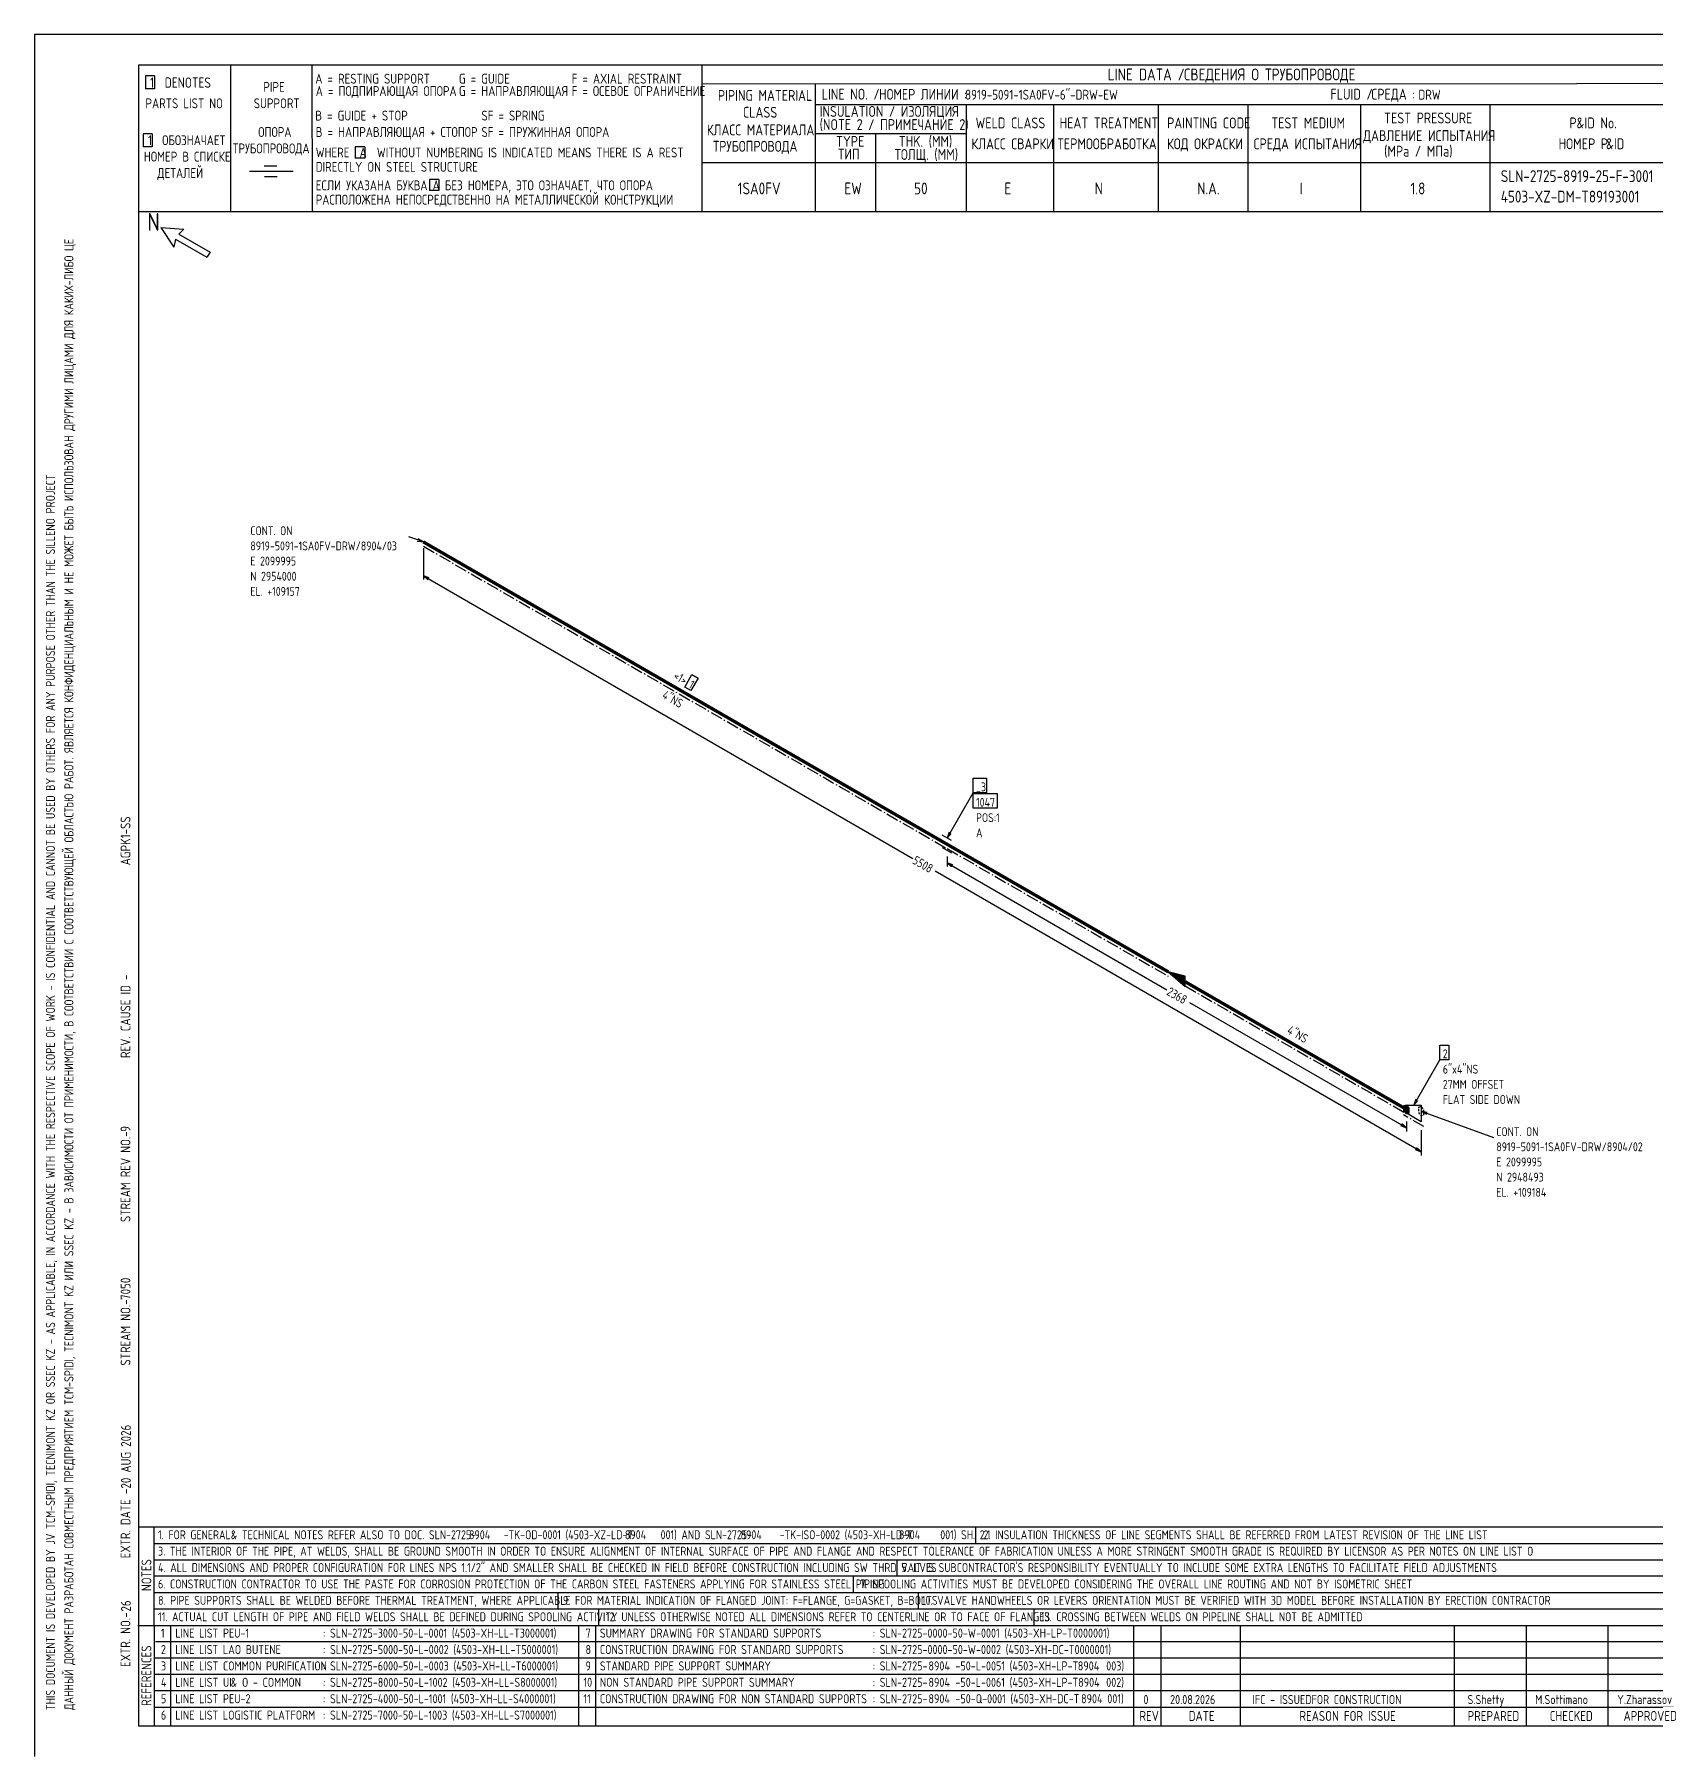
# Model space of a CAD drawing. Extents: x -1005 to 594, y -998 to 420.
# Drawn here: x 0 to 395.2, y 0 to 420 of the extents above; entities that cross this region are included whole.
import ezdxf

# ---------------------------------------------------------------- set-up
doc = ezdxf.new("R2010")
doc.units = 0
doc.linetypes.add('GT100', pattern=[0.8, 0.533333, -0.266667])
doc.linetypes.add('GT111', pattern=[4.5, 3, -0.6, 0.3, -0.6])
doc.styles.add('TTFN17', font='GOST type A')

msp = doc.modelspace()

# ---------------------------------------------------------------- linework, layer by layer
at = {"layer": 'GT_1', "flags": 128}
for points in [[(0, 420), (0, 0)], [(594, 420), (0, 420)], [(589.1, 412.5), (25.4, 412.5)], [(25.4, 412.5), (25.4, 7.5)], [(47.8, 412.5), (47.8, 376.7)], [(67.6, 412.5), (67.7, 376.7)], [(162.7, 412.5), (162.7, 376.7)], [(29.3, 409.9), (27.1, 409.9)], [(27.1, 409.9), (27.1, 406.7)], [(29.3, 409.9), (29.3, 406.7)], [(589.1, 408), (162.7, 407.9)], [(190.3, 407.8), (190.3, 376.7)], [(29.3, 406.7), (27.1, 406.7)], [(190.3, 402.9), (402.7, 402.9)], [(227.1, 402.9), (227.1, 376.7)], [(248.4, 402.9), (248.4, 376.8)], [(273.9, 402.9), (273.9, 376.7)], [(295.8, 402.9), (295.8, 376.7)], [(323.2, 402.9), (323.2, 376.7)], [(354.8, 402.9), (354.8, 376.8)], [(28.7, 395.8), (26.5, 395.8)], [(26.5, 395.8), (26.5, 392.6)], [(28.7, 395.8), (28.7, 392.6)], [(227.1, 395.8), (190.3, 395.8)], [(205, 395.8), (205, 376.7)], [(28.7, 392.6), (26.5, 392.6)], [(80.5, 392.6), (78.2, 392.6)], [(78.2, 392.6), (78.2, 389.8)], [(80.5, 392.6), (80.5, 389.8)], [(63.1, 386.6), (52.4, 386.6)], [(59.1, 387.9), (56, 387.9)], [(80.5, 389.8), (78.2, 389.8)], [(230.2, 388.7), (162.7, 388.7)], [(402.7, 388.7), (226.9, 388.7)], [(59.2, 385.3), (56.1, 385.3)], [(98.6, 384.6), (96.3, 384.6)], [(96.3, 384.6), (96.3, 381.9)], [(98.6, 384.6), (98.6, 381.9)], [(98.6, 381.9), (96.3, 381.9)], [(402.7, 376.7), (25.4, 376.7)], [(30.8, 372.9), (34, 368.1)], [(30.8, 372.9), (36.4, 372.5)], [(34.4, 370.1), (34, 368.1)], [(34.4, 370.1), (42, 365.7)], [(36.4, 372.5), (35.2, 371.3)], [(35.2, 371.3), (42.8, 366.9)], [(42.8, 366.9), (42, 365.7)], [(94.8, 296.23), (91.28, 297.5)], [(93.3, 296.45), (94.8, 296.23), (93.53, 296.98)], [(94.8, 294.73), (94.8, 287.07)], [(96.22, 287.45), (94.8, 287.98), (95.92, 287)], [(94.8, 287.98), (214.12, 219.05)], [(160.28, 263.9), (161.78, 263), (159.97, 260), (158.55, 260.82), (160.28, 263.9)], [(228.82, 238.62), (232.05, 238.62), (232.05, 235.03), (228.82, 235.03), (228.82, 238.62)], [(222.45, 224), (228.82, 235.03)], [(228.82, 234.88), (234.68, 234.88), (234.68, 231.28), (228.82, 231.28), (228.82, 234.88)], [(223.57, 223.4), (221.25, 224.68)], [(222.97, 225.43), (222.45, 224), (223.43, 225.12)], [(221.25, 221.68), (223.57, 220.4)], [(222.45, 219.5), (222.45, 217.1)], [(338.02, 147.5), (219.53, 215.9)], [(223.88, 217.47), (222.45, 218), (223.57, 217.03)], [(222.45, 218), (276.07, 187.03)], [(280.5, 188.97), (280.5, 190.32), (276.38, 191.38), (280.5, 187.78), (280.5, 190.18), (276.75, 191.15), (280.5, 187.85), (280.5, 189.95), (277.2, 190.93), (280.5, 188.07), (280.5, 189.8), (277.57, 190.62), (280.5, 188.22), (280.5, 189.65), (277.95, 190.47), (280.5, 188.38), (280.5, 189.5), (278.4, 190.18), (280.5, 188.53), (280.5, 189.28), (278.7, 190.03), (280.5, 188.75), (280.5, 189.12), (279.15, 189.72), (280.5, 188.9), (280.5, 188.97), (276.38, 191.38)], [(334.43, 153.35), (281.62, 183.8)], [(342.6, 173.53), (344.77, 173.53), (344.77, 169.93), (342.6, 169.93), (342.6, 173.53)], [(336.23, 158.9), (342.6, 169.93)], [(336.75, 160.32), (336.23, 158.9), (337.2, 160.03)], [(333.82, 158.82), (334.43, 158.97), (335.02, 158.15), (335.02, 156.88), (334.43, 156.72), (333.82, 157.55), (333.82, 158.82)], [(333.82, 158.8), (334.55, 158.8)], [(333.82, 158.6), (334.7, 158.6)], [(333.82, 158.4), (334.84, 158.4)], [(333.82, 158.2), (334.99, 158.2)], [(333.82, 158), (335.02, 158)], [(333.82, 157.8), (335.02, 157.8)], [(333.82, 157.6), (335.02, 157.6)], [(333.93, 157.4), (335.02, 157.4)], [(334.08, 157.2), (335.02, 157.2)], [(334.23, 157), (335.02, 157)], [(338.02, 157.4), (338.02, 154.78), (334.43, 156.88), (334.43, 158.9), (338.02, 158.9), (338.02, 157.4)], [(339.52, 157.1), (338.02, 157.4), (339.3, 156.65)], [(338.02, 157.4), (355.65, 150.95)], [(333, 153.88), (334.43, 153.35), (333.3, 154.32)], [(334.43, 154.85), (334.43, 152.45)], [(338.02, 152.75), (338.02, 146.6)], [(336.6, 148.03), (338.02, 147.5), (336.9, 148.47)], [(25.3, 56), (402.7, 56)], [(29.1, 56), (29.2, 7.5)], [(229.4, 56), (229.4, 52)], [(29.1, 52), (402.7, 52)], [(29.1, 48), (402.7, 48)], [(210.2, 48), (210.2, 44)], [(402.7, 44), (29.1, 44)], [(199.6, 44), (199.6, 40)], [(29.2, 40), (402.7, 40)], [(127.6, 40), (127.6, 36)], [(215.4, 40), (215.4, 36)], [(29.1, 36), (402.7, 36)], [(137.5, 36), (137.5, 32)], [(243.6, 36), (243.6, 32)], [(25.2, 32), (402.7, 32)], [(33.2, 32), (33.2, 7.6)], [(132.6, 32), (132.6, 7.6)], [(136.8, 32), (136.8, 7.6)], [(267.9, 32), (267.9, 7.5)], [(274.6, 32), (274.6, 7.5)], [(293.9, 32), (293.9, 7.5)], [(346.1, 32), (346.1, 7.5)], [(363.6, 32), (363.6, 7.5)], [(383.5, 32), (383.5, 7.5)], [(402.7, 28), (29.5, 28)], [(402.7, 24), (29.1, 24)], [(402.7, 20), (29.1, 20)], [(402.7, 16), (29.1, 16)], [(402.7, 12), (29.2, 12)], [(25.4, 7.5), (589.1, 7.5)], [(0, 0), (0, 0)]]:
    msp.add_lwpolyline(points, dxfattribs=at)
at = {"layer": 'GT_1', "const_width": 0.8, "flags": 128}
for points in [[(222.45, 222.5), (94.8, 296.23)], [(276.38, 191.38), (222.45, 222.5)], [(334.43, 157.85), (280.5, 188.97)]]:
    msp.add_lwpolyline(points, dxfattribs=at)
at = {"layer": 'GT_1', "linetype": 'GT111', "flags": 128}
for points in [[(94.8, 295.18), (222.45, 221.45)], [(222.45, 221.45), (276.38, 190.32)], [(280.5, 187.93), (334.43, 156.8)], [(338.7, 153.65), (333.75, 156.5)]]:
    msp.add_lwpolyline(points, dxfattribs=at)
at = {"layer": 'GT_1', "linetype": 'GT100', "flags": 128}
msp.add_lwpolyline([(337.43, 158.38), (338.02, 158.53), (338.62, 157.7), (338.62, 156.43), (338.02, 156.28), (337.43, 157.1), (337.43, 158.38)], dxfattribs=at)

# ---------------------------------------------------------------- texts
at = {"layer": 'GT_1', "style": 'TTFN17'}
for s, height, p in [('LINE DATA /', 2.8875, (261.63, 408.8)), ('СВЕДЕНИЯ О ТРУБОПРОВОДЕ', 2.8875, (280.23, 408.8)), (' 1  DENOTES', 2.5025, (26.88, 407)), (' PIPE', 2.406, (54.56, 406)), ('A = RESTING SUPPORT', 2.4062, (68.46, 408)), ('A = ПОДПИРАЮЩАЯ ОПОРА', 2.4062, (68.56, 405)), ('G = GUIDE', 2.406, (103.46, 408)), ('G = НАПРАВЛЯЮЩАЯ', 2.4062, (103.46, 405)), ('F = AXIAL RESTRAINT', 2.4062, (130.96, 408)), ('F = ОСЕВОЕ ОГРАНИЧЕНИЕ', 2.4062, (130.96, 405)), ('PARTS LIST NO', 2.4062, (27.06, 402)), ('SUPPORT', 2.406, (53.46, 402)), ('PIPING MATERIAL', 2.6469, (166.6, 403.8)), ('LINE NO. /', 2.647, (191.9, 404.1)), ('НОМЕР ЛИНИИ :', 2.5987, (205.89, 404.1)), ('8919-5091-1SA0FV-6"-DRW-EW', 2.4062, (226.86, 404.1)), ('FLUID /', 2.647, (315.9, 404.1)), ('СРЕДА :', 2.647, (325.9, 404.1)), ('DRW', 2.406, (337.36, 404.1)), ('B = GUIDE + STOP', 2.4062, (68.46, 399)), ('SF = SPRING', 2.4062, (108.96, 399)), ('CLASS', 2.647, (172.7, 399.7)), ('(NOTE 2 / ПРИМЕЧАНИЕ 2)', 2.6469, (191.4, 396.7)), ('INSULATION / ИЗОЛЯЦИЯ', 2.6469, (191.4, 399.9)), ('WELD CLASS', 2.647, (229.4, 397.1)), ('HEAT TREATMENT', 2.6469, (249.9, 397.1)), ('PAINTING CODE', 2.6469, (276.1, 397.1)), ('TEST MEDIUM', 2.6469, (301.5, 397.1)), ('TEST PRESSURE', 2.6469, (329, 398.3)), ('P', 2.65, (374.2, 397.1)), ('&ID No.', 2.647, (375.91, 397.1)), (' 1  ОБОЗНАЧАЕТ', 2.4062, (26.46, 393)), ('ОПОРА', 2.406, (54.56, 395)), ('B = НАПРАВЛЯЮЩАЯ + СТОПОР', 2.4062, (68.56, 395)), ('SF = ПРУЖИННАЯ ОПОРА', 2.4062, (108.96, 395)), ('КЛАСС МАТЕРИАЛА', 2.6469, (163.9, 395.4)), ('TYPE', 2.647, (195.4, 392.6)), ('THK. (MM)', 2.647, (210.7, 392.6)), ('ДАВЛЕНИЕ ИСПЫТАНИЯ', 2.6469, (323.9, 394)), ('НОМЕР В СПИСКЕ', 2.4062, (26.66, 389)), ('ТРУБОПРОВОДА', 2.4062, (48.36, 391)), ('WHERE  A  WITHOUT NUMBERING IS INDICATED MEANS THERE IS A REST', 2.4062, (68.56, 390)), ('ТРУБОПРОВОДА', 2.6469, (165.4, 391.4)), ('ТИП', 2.647, (195.9, 389.5)), ('ТОЛЩ. (ММ)', 2.647, (209.7, 389.4)), ('КЛАСС СВАРКИ', 2.6469, (228.4, 392)), ('ТЕРМООБРАБОТКА', 2.6469, (249.4, 392)), ('КОД ОКРАСКИ', 2.6469, (276.1, 392)), ('СРЕДА ИСПЫТАНИЯ', 2.6469, (297.2, 392)), ('(MPa / МПа)', 2.6469, (329, 390.2)), ('НОМЕР P', 2.647, (371.5, 392)), ('&ID', 2.647, (383.1, 392)), ('ДЕТАЛЕЙ', 2.406, (29.96, 385)), ('DIRECTLY ON STEEL STRUCTURE', 2.4062, (68.56, 386.5)), ('SLN-2725-8919-25-F-3001', 2.8875, (357.43, 384)), ('ЕСЛИ УКАЗАНА БУКВА A БЕЗ НОМЕРА, ЭТО ОЗНАЧАЕТ, ЧТО ОПОРА', 2.4062, (68.56, 382)), ('1SA0FV', 2.888, (171.43, 381)), ('EW', 2.888, (197.43, 381)), ('50', 2.888, (214.43, 381)), ('E', 2.89, (236.43, 381)), ('N', 2.89, (258.43, 381)), ('N.A.', 2.888, (283.43, 381)), ('I', 2.89, (308.43, 381)), ('1.8', 2.888, (335.43, 381)), ('РАСПОЛОЖЕНА НЕПОСРЕДСТВЕННО НА МЕТАЛЛИЧЕСКОЙ КОНСТРУКЦИИ', 2.4062, (68.56, 378.5)), ('4503-XZ-DM-T89193001', 2.8875, (357.43, 379)), ('N', 4.33, (27.55, 372.1)), ('CONT. ON', 2.166, (52.63, 297.88)), ('8919-5091-1SA0FV-DRW/8904/03', 2.1656, (52.63, 294.18)), ('E 2099995', 2.166, (52.63, 290.48)), ('N 2954000', 2.166, (52.63, 286.78)), ('EL. +109157', 2.1656, (52.63, 283.08)), ('_3', 2.166, (229.53, 235.4)), ('1047', 2.166, (229.53, 231.65)), ('POS:1', 2.166, (229.53, 227.9)), ('A', 2.17, (229.53, 224.2)), ('2', 2.17, (343.3, 170.3)), ('6"x4"NS', 2.166, (343.3, 166.55)), ('27MM OFFSET', 2.1656, (343.3, 162.85)), ('FLAT SIDE DOWN', 2.1656, (343.3, 159.16)), ('CONT. ON', 2.166, (356.35, 151.32)), ('8919-5091-1SA0FV-DRW/8904/02', 2.1656, (356.35, 147.63)), ('E 2099995', 2.166, (356.35, 143.93)), ('N 2948493', 2.166, (356.35, 140.23)), ('EL. +109184', 2.1656, (356.35, 136.53)), ('1. FOR GENERAL', 2.1849, (30.13, 53)), ('& TECHNICAL NOTES REFER ALSO TO DOC. SLN-2725-      -TK-OD-0001 (4503-XZ-LD-T      001) AND SLN-2725-      -TK-ISO-0002 (4503-XH-LD-T      001) SH. 2.1', 2.18487, (47.87, 53)), ('8904', 2.185, (105.93, 53)), ('8904', 2.185, (143.93, 53)), ('8904', 2.185, (172.13, 53)), ('8904', 2.185, (210.73, 53)), ('2. INSULATION THICKNESS OF LINE SEGMENTS SHALL BE REFERRED FROM LATEST REVISION OF THE LINE LIST', 2.1849, (231.33, 53)), ('3. THE INTERIOR OF THE PIPE, AT WELDS, SHALL BE GROUND SMOOTH IN ORDER TO ENSURE ALIGNMENT OF INTERNAL SURFACE OF PIPE AND FLANGE AND RESPECT TOLERANCE OF FABRICATION UNLESS A MORE STRINGENT SMOOTH GRADE IS REQUIRED BY LICENSOR AS PER NOTES ON LINE LIST O', 2.18487, (30.13, 49)), ('4. ALL DIMENSIONS AND PROPER CONFIGURATION FOR LINES NPS 1.1/2" AND SMALLER SHALL BE CHECKED IN FIELD BEFORE CONSTRUCTION INCLUDING SW THRD VALVES', 2.18487, (30.13, 45)), ("5. IT IS SUBCONTRACTOR'S RESPONSIBILITY EVENTUALLY TO INCLUDE SOME EXTRA LENGTHS TO FACILITATE FIELD ADJUSTMENTS", 2.18487, (211.33, 45)), ('6. CONSTRUCTION CONTRACTOR TO USE THE PASTE FOR CORROSION PROTECTION OF THE CARBON STEEL FASTENERS APPLYING FOR STAINLESS STEEL PIPING', 2.18487, (30.13, 41)), ('7. SPOOLING ACTIVITIES MUST BE DEVELOPED CONSIDERING THE OVERALL LINE ROUTING AND NOT BY ISOMETRIC SHEET', 2.18487, (201.33, 41)), ('8. PIPE SUPPORTS SHALL BE WELDED BEFORE THERMAL TREATMENT, WHERE APPLICABLE', 2.1849, (30.13, 37)), ('9. FOR MATERIAL INDICATION OF FLANGED JOINT: F=FLANGE, G=GASKET, B=BOLTS', 2.1849, (128.83, 37)), ('10. VALVE HANDWHEELS OR LEVERS ORIENTATION MUST BE VERIFIED WITH 3D MODEL BEFORE INSTALLATION BY ERECTION CONTRACTOR', 2.18487, (216.33, 37)), ('11. ACTUAL CUT LENGTH OF PIPE AND FIELD WELDS SHALL BE DEFINED DURING SPOOLING ACTIVITY', 2.1849, (30.13, 33)), ('12. UNLESS OTHERWISE NOTED ALL DIMENSIONS REFER TO CENTERLINE OR TO FACE OF FLANGES', 2.1849, (139.33, 33)), ('13. CROSSING BETWEEN WELDS ON PIPELINE SHALL NOT BE ADMITTED', 2.1849, (245.33, 33)), ('1', 2.21, (30.83, 29)), ('LINE LIST PEU-1', 2.2138, (34.33, 29)), (': SLN-2725-3000-50-L-0001 (4503-XH-LL-T3000001)', 2.2138, (70.33, 29)), ('7', 2.21, (134.33, 29)), ('SUMMARY DRAWING FOR STANDARD SUPPORTS', 2.2138, (137.83, 29)), (': SLN-2725-0000-50-W-0001 (4503-XH-LP-T0000001)', 2.2138, (204.33, 29)), ('2', 2.21, (30.83, 25)), ('LINE LIST LAO BUTENE', 2.2138, (34.33, 25)), (': SLN-2725-5000-50-L-0002 (4503-XH-LL-T5000001)', 2.2138, (70.33, 25)), ('8', 2.21, (134.33, 25)), ('CONSTRUCTION DRAWING FOR STANDARD SUPPORTS', 2.2138, (137.83, 25)), (': SLN-2725-0000-50-W-0002 (4503-XH-DC-T0000001)', 2.2138, (204.33, 25)), ('3', 2.21, (30.83, 21)), ('LINE LIST COMMON PURIFICATION', 2.2138, (34.33, 21)), (': SLN-2725-6000-50-L-0003 (4503-XH-LL-T6000001)', 2.2138, (70.33, 21)), ('9', 2.21, (134.33, 21)), ('STANDARD PIPE SUPPORT SUMMARY', 2.2138, (137.83, 21)), (': SLN-2725-      -50-L-0051 (4503-XH-LP-T      003)', 2.2138, (204.33, 21)), ('8904', 2.214, (217.93, 21)), ('8904', 2.214, (254.33, 21)), ('4', 2.21, (30.83, 17)), ('LINE LIST UI', 2.2138, (34.33, 17)), ('& O - COMMON', 2.2138, (47.85, 17)), (': SLN-2725-8000-50-L-1002 (4503-XH-LL-S8000001)', 2.2138, (70.33, 17)), ('10', 2.214, (133.83, 17)), ('NON STANDARD PIPE SUPPORT SUMMARY', 2.2138, (137.83, 17)), (': SLN-2725-      -50-L-0061 (4503-XH-LP-T      002)', 2.2138, (204.33, 17)), ('8904', 2.214, (217.93, 17)), ('8904', 2.214, (254.43, 17)), ('5', 2.21, (30.83, 13)), ('LINE LIST PEU-2', 2.2138, (34.33, 13)), (': SLN-2725-4000-50-L-1001 (4503-XH-LL-S4000001)', 2.2138, (70.33, 13)), ('11', 2.214, (133.83, 13)), ('CONSTRUCTION DRAWING FOR NON STANDARD SUPPORTS', 2.2138, (137.83, 13)), (': SLN-2725-      -50-Q-0001 (4503-XH-DC-T      001)', 2.2138, (204.33, 13)), ('8904', 2.214, (217.93, 13)), ('8904', 2.214, (255.13, 13)), ('0', 2.21, (270.33, 12.8)), ('20.08.2026', 2.214, (276.83, 12.8)), ('IFC - ISSUEDFOR CONSTRUCTION', 2.2138, (296.93, 12.8)), ('S.Shetty', 2.214, (349.33, 12.8)), ('M.Sottimano', 2.2138, (365.83, 12.8)), ('Y.Zharassov', 2.2138, (385.83, 12.8)), ('6', 2.21, (30.83, 9)), ('LINE LIST LOGISTIC PLATFORM', 2.2138, (34.33, 9)), (': SLN-2725-7000-50-L-1003 (4503-XH-LL-S7000001)', 2.2138, (70.33, 9)), ('REV', 2.406, (269.36, 8.7)), ('DATE', 2.406, (281.36, 8.7)), ('REASON FOR ISSUE', 2.4062, (308.36, 8.7)), ('PREPARED', 2.406, (349.36, 8.7)), ('CHECKED', 2.406, (369.36, 8.7)), ('APPROVED', 2.406, (387.36, 8.7))]:
    msp.add_text(s, height=height, dxfattribs=at).set_placement(p)
for s, height, rotation, p in [('ДАННЫЙ ДОКУМЕНТ РАЗРАБОТАН СОВМЕСТНЫМ ПРЕДПРИЯТИЕМ TCM-SPIDI, TECNIMONT KZ ИЛИ SSEC KZ - В ЗАВИСИМОСТИ ОТ ПРИМЕНИМОСТИ, В СООТВЕТСТВИИ С СООТВЕТСТВУЮЩЕЙ ОБЛАСТЬЮ РАБОТ. ЯВЛЯЕТСЯ КОНФИДЕНЦИАЛЬНЫМ И НЕ МОЖЕТ БЫТЬ ИСПОЛЬЗОВАН ДРУГИМИ ЛИЦАМИ ДЛЯ КАКИХ-ЛИБО ЦЕ', 2.21375, 90, (9.5, 11.33)), ('THIS DOCUMENT IS DEVELOPED BY JV TCM-SPIDI, TECNIMONT KZ OR SSEC KZ - AS APPLICABLE, IN ACCORDANCE WITH THE RESPECTIVE SCOPE OF WORK - IS CONFIDENTIAL AND CANNOT BE USED BY OTHERS FOR ANY PURPOSE OTHER THAN THE SILLENO PROJECT', 2.21375, 90, (5, 11.33)), ('<1>', 2.166, -30, (155.52, 262.94)), ('1', 2.17, -30, (159.29, 260.76)), ('4"NS', 2.166, -30, (152.81, 258.25)), ('AGPK1-SS', 2.406, 90, (23.4, 217.36)), ('5508', 2.166, -30, (213.84, 217.92)), ('REV. CAUSE ID -', 2.4062, 90, (23.4, 170.36)), ('2368', 2.166, -30, (275.8, 185.9)), ('4"NS', 2.166, -30, (305.15, 176.5)), ('9', 2.41, 90, (23.4, 152.36)), ('STREAM REV NO.-', 2.4062, 90, (23.4, 130.36)), ('7050', 2.406, 90, (23.4, 111.36)), ('STREAM NO.-', 2.4062, 90, (23.4, 95.36)), ('20 AUG 2026', 2.4062, 90, (23.5, 65.36)), ('EXTR. DATE -', 2.4062, 90, (23.4, 48.36)), ('NOTES', 2.406, 90, (28.5, 40.36)), ('26', 2.406, 90, (23.5, 35.36)), ('EXTR. NO.-', 2.406, 90, (23.4, 21.86)), ('REFERENCES', 2.406, 90, (28.5, 12.36))]:
    msp.add_text(s, height=height, rotation=rotation, dxfattribs=at).set_placement(p)

doc.saveas('drawing.dxf')
